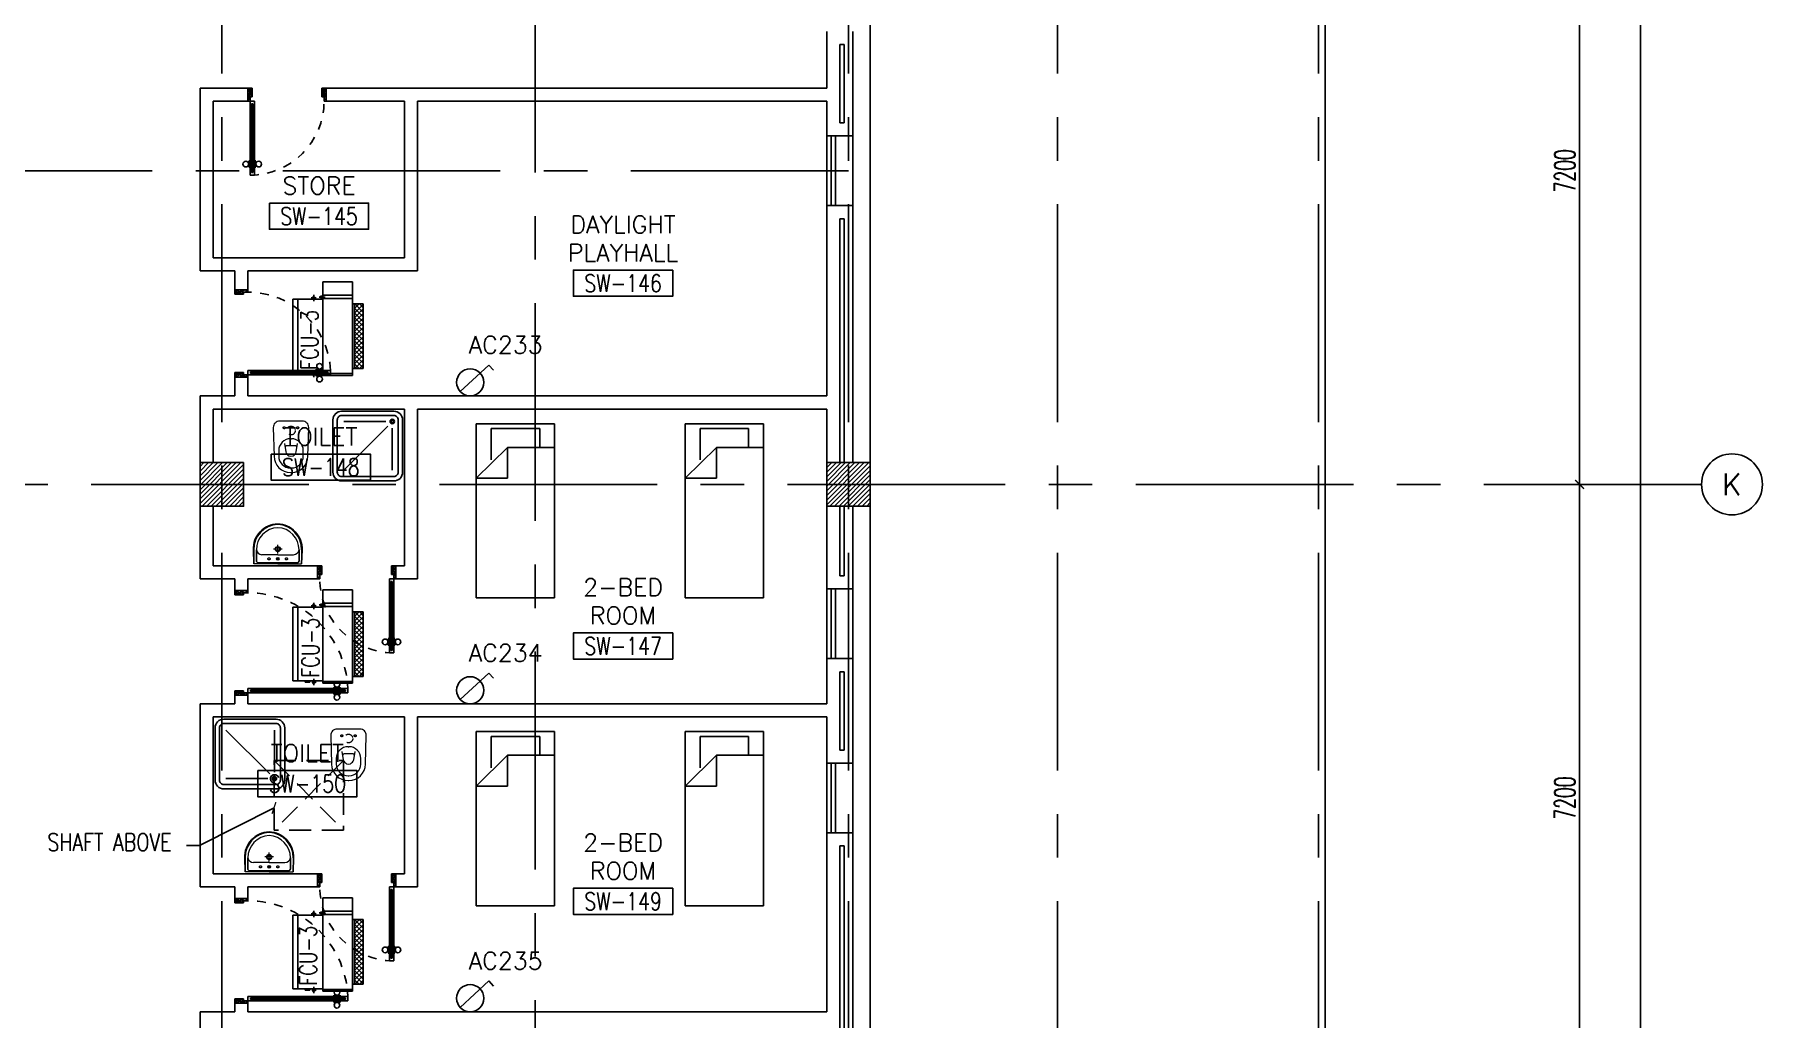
# Model space of a CAD drawing. Extents: x -0.4 to 93.5, y -1.1 to 78.4.
# Drawn here: x 73.68 to 93.53, y 44.04 to 55.33 of the extents above; entities that cross this region are included whole.
import ezdxf
from ezdxf.enums import TextEntityAlignment as Align

# ---------------------------------------------------------------- set-up
doc = ezdxf.new("R2010")
doc.units = 0
doc.header["$MEASUREMENT"] = 0
doc.header["$PDMODE"] = 34
for name, pattern in [('CENTERX2', [4, 2.5, -0.5, 0.5, -0.5]), ('DASHED', [0.75, 0.5, -0.25]), ('HIDDEN', [0.375, 0.25, -0.125]), ('HIDDEN2', [0.1875, 0.125, -0.0625])]:
    doc.linetypes.add(name, pattern=pattern)
doc.layers.get('0').update_dxf_attribs({"color": 11, "linetype": 'CONTINUOUS'})
doc.layers.get('DEFPOINTS').update_dxf_attribs({"color": 11, "linetype": 'CONTINUOUS'})
for name, color, linetype in [('AX-CR', 11, 'CONTINUOUS'), ('AX-DIM', 11, 'CONTINUOUS'), ('AX-TXT', 11, 'CONTINUOUS'), ('AXES', 11, 'CENTERX2'), ('COL', 11, 'CONTINUOUS'), ('DOOR', 11, 'CONTINUOUS'), ('E-SOCKETS', 4, 'CONTINUOUS'), ('FCU', 7, 'CONTINUOUS'), ('FIX', 11, 'CONTINUOUS'), ('FUR', 11, 'CONTINUOUS'), ('HAT', 11, 'CONTINUOUS'), ('INSUL', 11, 'CONTINUOUS'), ('PROJ-L', 11, 'CONTINUOUS'), ('RM-BOX', 11, 'CONTINUOUS'), ('RM-NAME', 11, 'CONTINUOUS'), ('RM-NO', 11, 'CONTINUOUS'), ('SHAFT', 11, 'CONTINUOUS'), ('TEXTN', 2, 'CONTINUOUS'), ('WALL', 11, 'CONTINUOUS'), ('WIN', 11, 'CONTINUOUS')]:
    doc.layers.add(name, color=color, linetype=linetype)
doc.styles.add('ROMANS', font='ROMANS.shx', dxfattribs={"width": 0.6})
doc.dimstyles.new('STANDARD in', dxfattribs={"dimtxt": 0.24, "dimasz": 0.1, "dimexe": 0.07, "dimexo": 0.05, "dimgap": 0.05, "dimtad": 1, "dimdec": 0, "dimlfac": 1000, "dimzin": 0, "dimdsep": 46, "dimtxsty": 'ROMANS', "dimblk": 'ARCHTICK', "dimcen": 0.05, "dimdle": 0.05, "dimclrd": 7, "dimclre": 7, "dimclrt": 2, "dimadec": 0, "dimazin": 0, "dimtfac": 1, "dimtdec": 0, "dimtmove": 2, "dimatfit": 3, "dimldrblk": 'ARCHTICK', "dimfxl": 0, "dimtolj": 1, "dimtzin": 0, "dimarcsym": 0})

# ---------------------------------------------------------------- blocks, each defined once
blk = doc.blocks.new('_ARCHTICK')
at = {"color": 0, "linetype": 'ByBlock', "const_width": 0.15}
blk.add_lwpolyline([(-0.5, -0.5), (0.5, 0.5)], dxfattribs=at)
blk = doc.blocks.new('*D160')
at = {"layer": 'AX-DIM', "color": 7, "lineweight": -2, "ltscale": 0.3}
for p, q in [((83.282, 76.348), (83.282, 77.068)), ((88.507, 40.87), (88.507, 77.068)), ((83.232, 76.998), (88.557, 76.998))]:
    blk.add_line(p, q, dxfattribs=at)
at = {"layer": 'DEFPOINTS', "color": 0, "ltscale": 0.3}
for p in [(88.507, 76.998), (83.282, 76.298), (88.507, 40.82)]:
    blk.add_point(p, dxfattribs=at)
at = {"layer": 'AX-DIM', "color": 7, "lineweight": -2, "ltscale": 0.3, "xscale": 0.1, "yscale": 0.1, "zscale": 0.1, "rotation": 180}
blk.add_blockref('_ARCHTICK', (83.282, 76.998), dxfattribs=at)
at = {"layer": 'AX-DIM', "color": 7, "lineweight": -2, "ltscale": 0.3, "xscale": 0.1, "yscale": 0.1, "zscale": 0.1}
blk.add_blockref('_ARCHTICK', (88.507, 76.998), dxfattribs=at)
at = {"layer": 'AX-DIM', "color": 2, "ltscale": 0.3, "insert": (85.895, 77.168), "char_height": 0.24, "attachment_point": 5, "style": 'ROMANS'}
blk.add_mtext('\\A1;5225', dxfattribs=at)
blk = doc.blocks.new('*D158')
at = {"layer": 'AX-DIM', "color": 7, "lineweight": -2, "ltscale": 0.3}
for p, q in [((83.332, 64.82), (92.202, 64.82)), ((92.132, 64.87), (92.132, 5.45)), ((83.332, 5.5), (92.202, 5.5))]:
    blk.add_line(p, q, dxfattribs=at)
at = {"layer": 'DEFPOINTS', "color": 0, "ltscale": 0.3}
for p in [(83.282, 64.82), (83.282, 5.5), (92.132, 5.5)]:
    blk.add_point(p, dxfattribs=at)
at = {"layer": 'AX-DIM', "color": 7, "lineweight": -2, "ltscale": 0.3, "xscale": 0.1, "yscale": 0.1, "zscale": 0.1}
for p, rotation in [((92.132, 64.82), 90), ((92.132, 5.5), 270)]:
    blk.add_blockref('_ARCHTICK', p, dxfattribs=dict(at, rotation=rotation))
at = {"layer": 'AX-DIM', "color": 2, "ltscale": 0.3, "insert": (91.962, 35.16), "char_height": 0.24, "attachment_point": 5, "rotation": 90, "style": 'ROMANS'}
blk.add_mtext('\\A1;59320', dxfattribs=at)
blk = doc.blocks.new('*X55')
at = {"color": 0}
for p, q in [((245929, 162720), (246399, 163190)), ((245929, 162773), (246345, 163190)), ((245929, 162826), (246292, 163190)), ((245929, 162879), (246239, 163190)), ((245929, 162932), (246186, 163190)), ((245929, 162985), (246133, 163190)), ((245929, 163038), (246080, 163190)), ((245929, 163091), (246027, 163190)), ((245929, 163144), (245974, 163190)), ((245952, 162690), (246429, 163167)), ((246005, 162690), (246429, 163114)), ((246058, 162690), (246429, 163061)), ((246111, 162690), (246429, 163008)), ((246164, 162690), (246429, 162955)), ((246217, 162690), (246429, 162902)), ((246270, 162690), (246429, 162849)), ((246323, 162690), (246429, 162796)), ((246376, 162690), (246429, 162742))]:
    blk.add_line(p, q, dxfattribs=at)
blk = doc.blocks.new('COL50')
at = {"layer": 'COL'}
blk.add_lwpolyline([(-250, 250), (-250, -250), (250, -250), (250, 250)], close=True, dxfattribs=at)
blk = doc.blocks.new('*X56')
at = {"color": 0}
for p, q in [((253129, 162707), (253611, 163190)), ((253129, 162760), (253558, 163190)), ((253129, 162813), (253505, 163190)), ((253129, 162866), (253452, 163190)), ((253129, 162919), (253399, 163190)), ((253129, 162972), (253346, 163190)), ((253129, 163025), (253293, 163190)), ((253129, 163079), (253240, 163190)), ((253129, 163132), (253187, 163190)), ((253164, 162690), (253629, 163154)), ((253217, 162690), (253629, 163101)), ((253270, 162690), (253629, 163048)), ((253323, 162690), (253629, 162995)), ((253376, 162690), (253629, 162942)), ((253429, 162690), (253629, 162889)), ((253482, 162690), (253629, 162836)), ((253535, 162690), (253629, 162783)), ((253588, 162690), (253629, 162730))]:
    blk.add_line(p, q, dxfattribs=at)
blk = doc.blocks.new('*D146')
at = {"layer": 'AX-DIM', "color": 7, "lineweight": -2, "ltscale": 0.3}
for p, q in [((91.082, 57.37), (91.502, 57.37)), ((91.432, 57.42), (91.432, 50.12)), ((91.082, 50.17), (91.502, 50.17))]:
    blk.add_line(p, q, dxfattribs=at)
at = {"layer": 'DEFPOINTS', "color": 0, "ltscale": 0.3}
for p in [(91.032, 57.37), (91.032, 50.17), (91.432, 50.17)]:
    blk.add_point(p, dxfattribs=at)
at = {"layer": 'AX-DIM', "color": 7, "lineweight": -2, "ltscale": 0.3, "xscale": 0.1, "yscale": 0.1, "zscale": 0.1}
for p, rotation in [((91.432, 57.37), 90), ((91.432, 50.17), 270)]:
    blk.add_blockref('_ARCHTICK', p, dxfattribs=dict(at, rotation=rotation))
at = {"layer": 'AX-DIM', "color": 2, "ltscale": 0.3, "insert": (91.262, 53.77), "char_height": 0.24, "attachment_point": 5, "rotation": 90, "style": 'ROMANS'}
blk.add_mtext('\\A1;7200', dxfattribs=at)
blk = doc.blocks.new('AXR')
at = {"layer": 'AX-CR'}
blk.add_circle((350, 0), 350, dxfattribs=at)
at = {"layer": 'AX-TXT', "style": 'ROMANS'}
blk.add_attdef('AX', text='', height=250, dxfattribs=at).set_placement((350, 0), align=Align.MIDDLE)
blk = doc.blocks.new('*D145')
at = {"layer": 'AX-DIM', "color": 7, "lineweight": -2, "ltscale": 0.3}
for p, q in [((91.082, 50.17), (91.502, 50.17)), ((91.432, 50.22), (91.432, 42.92)), ((91.082, 42.97), (91.502, 42.97))]:
    blk.add_line(p, q, dxfattribs=at)
at = {"layer": 'DEFPOINTS', "color": 0, "ltscale": 0.3}
for p in [(91.032, 50.17), (91.032, 42.97), (91.432, 42.97)]:
    blk.add_point(p, dxfattribs=at)
at = {"layer": 'AX-DIM', "color": 7, "lineweight": -2, "ltscale": 0.3, "xscale": 0.1, "yscale": 0.1, "zscale": 0.1}
for p, rotation in [((91.432, 50.17), 90), ((91.432, 42.97), 270)]:
    blk.add_blockref('_ARCHTICK', p, dxfattribs=dict(at, rotation=rotation))
at = {"layer": 'AX-DIM', "color": 2, "ltscale": 0.3, "insert": (91.262, 46.57), "char_height": 0.24, "attachment_point": 5, "rotation": 90, "style": 'ROMANS'}
blk.add_mtext('\\A1;7200', dxfattribs=at)
blk = doc.blocks.new('DOOR90')
at = {"layer": 'DOOR', "color": 0, "linetype": 'ByBlock'}
for p, q in [((-150, 0), (-150, -25)), ((-150, 0), (0, 0)), ((0, -50), (0, 0)), ((-1000, -25), (-1000, -75)), ((-1000, -75), (-1000, -25)), ((-950, -25), (-1000, -25)), ((-950, -75), (-1000, -75)), ((-970, -42), (-970, -58)), ((-950, -42), (-970, -42)), ((-950, -58), (-970, -58)), ((-950, -25), (-950, -42)), ((-950, -58), (-950, -75)), ((-918, -25), (-918, -18)), ((-828, -18), (-918, -18)), ((-918, -75), (-918, -82)), ((-828, -82), (-918, -82)), ((-905, -18), (-905, -9)), ((-905, -9), (-840, -9)), ((-905, -18), (-840, -18)), ((-905, -82), (-905, -91)), ((-905, -82), (-840, -82)), ((-905, -91), (-840, -91)), ((-840, -18), (-840, -9)), ((-840, -82), (-840, -91)), ((-828, -25), (-828, -18)), ((-828, -75), (-828, -82)), ((-200, -42), (-200, -25)), ((-200, -25), (-150, -25)), ((-180, -42), (-200, -42)), ((-200, -75), (-200, -58)), ((-200, -58), (-180, -58)), ((-150, -75), (-200, -75)), ((-180, -58), (-180, -42)), ((-150, -75), (-150, -25)), ((-150, -25), (-100, -25)), ((-100, -25), (-100, -50)), ((-100, -50), (0, -50)), ((-150, -900), (-150, -875)), ((-150, -875), (-100, -875)), ((0, -900), (-150, -900)), ((-150, -900), (0, -900)), ((-100, -850), (0, -850)), ((-100, -875), (-100, -850)), ((0, -850), (0, -900))]:
    blk.add_line(p, q, dxfattribs=at)
at = {"layer": 'DOOR', "color": 9, "linetype": 'ByBlock'}
for p, q in [((0, -50), (-114, 0)), ((0, -50), (-40, 0)), ((0, -50), (-100, -37)), ((0, -850), (-114, -900)), ((0, -850), (-100, -863)), ((0, -850), (-40, -900))]:
    blk.add_line(p, q, dxfattribs=at)
at = {"layer": 'DOOR', "linetype": 'ByBlock'}
for p, q in [((-200, -25), (-950, -25)), ((-200, -42), (-950, -42)), ((-200, -58), (-950, -58)), ((-950, -75), (-200, -75))]:
    blk.add_line(p, q, dxfattribs=at)
at = {"layer": 'DOOR', "color": 0, "linetype": 'ByBlock'}
for centre in [(-873, 24), (-873, -124)]:
    blk.add_circle(centre, 32.4, dxfattribs=at)
at = {"layer": 'DOOR', "color": 9, "linetype": 'ByBlock'}
for centre, radius, start, end in [((0, -50), 154, 161.1053, 166.2858), ((0, -50), 134, 158.1598, 169.28), ((0, -50), 94.4, 148.0182, 180), ((0, -50), 74.4, 137.7764, 180), ((0, -50), 114, 154.0838, 167.3774), ((0, -50), 54.4, 113.2074, 180), ((0, -50), 34.4, 90, 180), ((0, -50), 14.4, 90, 180), ((0, -850), 154, 193.7142, 198.8947), ((0, -850), 134, 190.72, 201.8402), ((0, -850), 94.4, 180, 211.9818), ((0, -850), 74.4, 180, 222.2236), ((0, -850), 54.4, 180, 246.7926), ((0, -850), 34.4, 180, 270), ((0, -850), 14.4, 180, 270)]:
    blk.add_arc(centre, radius, start, end, dxfattribs=at)
at = {"layer": 'DOOR', "linetype": 'HIDDEN', "ltscale": 0.5}
blk.add_arc((-150, -25), 850, 180, 270, dxfattribs=at)
blk = doc.blocks.new('DOOR100')
at = {"layer": 'DOOR', "color": 0, "linetype": 'ByBlock'}
for p, q in [((-82, 1205), (-91, 1205)), ((-91, 1205), (-91, 1140)), ((-75, 1218), (-82, 1218)), ((-82, 1128), (-82, 1218)), ((-82, 1205), (-82, 1140)), ((-25, 1300), (-75, 1300)), ((-75, 1300), (-25, 1300)), ((-75, 1250), (-75, 1300)), ((-58, 1250), (-75, 1250)), ((-42, 1270), (-58, 1270)), ((-58, 1250), (-58, 1270)), ((-42, 1250), (-42, 1270)), ((-25, 1250), (-42, 1250)), ((-25, 1250), (-25, 1300)), ((-25, 1218), (-18, 1218)), ((-18, 1128), (-18, 1218)), ((-18, 1205), (-9, 1205)), ((-18, 1205), (-18, 1140)), ((-9, 1205), (-9, 1140)), ((-82, 1140), (-91, 1140)), ((-75, 1128), (-82, 1128)), ((-25, 1128), (-18, 1128)), ((-18, 1140), (-9, 1140)), ((-75, 200), (-58, 200)), ((-75, 150), (-75, 200)), ((-58, 200), (-58, 180)), ((-42, 200), (-25, 200)), ((-42, 180), (-42, 200)), ((-25, 200), (-25, 150)), ((-1200, 0), (-1200, 150)), ((-1200, 150), (-1175, 150)), ((-1200, 150), (-1200, 0)), ((-1150, 0), (-1200, 0)), ((-1175, 150), (-1175, 100)), ((-1175, 100), (-1150, 100)), ((-1150, 100), (-1150, 0)), ((-75, 150), (-25, 150)), ((-58, 180), (-42, 180)), ((-50, 100), (-50, 0)), ((-25, 100), (-50, 100)), ((-50, 0), (0, 0)), ((0, 150), (-25, 150)), ((-25, 150), (-25, 100)), ((0, 150), (0, 0))]:
    blk.add_line(p, q, dxfattribs=at)
at = {"layer": 'DOOR', "linetype": 'ByBlock'}
for p, q in [((-75, 1250), (-75, 200)), ((-58, 200), (-58, 1250)), ((-42, 200), (-42, 1250)), ((-25, 200), (-25, 1250)), ((0, 0), (0, 150))]:
    blk.add_line(p, q, dxfattribs=at)
at = {"layer": 'DOOR', "color": 9, "linetype": 'ByBlock'}
for p, q in [((-1150, 0), (-1200, 114)), ((-1150, 0), (-1200, 40)), ((-1150, 0), (-1163, 100)), ((-50, 0), (0, 114)), ((-50, 0), (-37, 100)), ((-50, 0), (0, 40))]:
    blk.add_line(p, q, dxfattribs=at)
at = {"layer": 'DOOR', "color": 0, "linetype": 'ByBlock'}
for centre in [(-124, 1173), (24, 1173)]:
    blk.add_circle(centre, 32.4, dxfattribs=at)
at = {"layer": 'DOOR', "linetype": 'HIDDEN', "ltscale": 0.5}
blk.add_arc((-25, 150), 1150, 90, 180.0001, dxfattribs=at)
at = {"layer": 'DOOR', "color": 9, "linetype": 'ByBlock'}
for centre, radius, start, end in [((-1150, 0), 154, 103.7142, 108.8947), ((-1150, 0), 134, 100.72, 111.8402), ((-1150, 0), 94.4, 90, 121.9818), ((-1150, 0), 74.4, 90, 132.2236), ((-1150, 0), 54.4, 90, 156.7926), ((-1150, 0), 34.4, 90, 180), ((-1150, 0), 14.4, 90, 180), ((-50, 0), 94.4, 58.0182, 90), ((-50, 0), 74.4, 47.7764, 90), ((-50, 0), 54.4, 23.2074, 90), ((-50, 0), 34.4, 0, 90), ((-50, 0), 14.4, 0, 90), ((-50, 0), 134, 68.1598, 79.28), ((-50, 0), 114, 64.0838, 77.3774), ((-50, 0), 154, 71.1053, 76.2858)]:
    blk.add_arc(centre, radius, start, end, dxfattribs=at)
blk = doc.blocks.new('RM1')
at = {"layer": 'RM-BOX'}
blk.add_lwpolyline([(570, -200), (-570, -200), (-570, -500), (570, -500)], close=True, dxfattribs=at)
at = {"layer": 'RM-NAME', "style": 'ROMANS'}
for tag, p in [('ROOMNAME1', (0, 324)), ('ROOMNAME2', (0, 0))]:
    blk.add_attdef(tag, text='', height=200, dxfattribs=at).set_placement(p, align=Align.MIDDLE)
at = {"layer": 'RM-NO', "style": 'ROMANS', "width": 0.8}
blk.add_attdef('ROOMNO', text='', height=200, dxfattribs=at).set_placement((0, -350), align=Align.MIDDLE)
blk = doc.blocks.new('DOOR-10')
at = {"layer": 'DOOR', "color": 0, "linetype": 'ByBlock'}
for p, q in [((-83, 1005), (-92, 1005)), ((-92, 1005), (-92, 940)), ((-76, 1018), (-83, 1018)), ((-83, 928), (-83, 1018)), ((-83, 1005), (-83, 940)), ((-26, 1100), (-76, 1100)), ((-76, 1100), (-26, 1100)), ((-76, 1050), (-76, 1100)), ((-59, 1050), (-76, 1050)), ((-43, 1070), (-59, 1070)), ((-59, 1050), (-59, 1070)), ((-43, 1050), (-43, 1070)), ((-26, 1050), (-43, 1050)), ((-26, 1050), (-26, 1100)), ((-26, 1018), (-18, 1018)), ((-18, 928), (-18, 1018)), ((-18, 1005), (-9, 1005)), ((-18, 1005), (-18, 940)), ((-9, 1005), (-9, 940)), ((-83, 940), (-92, 940)), ((-76, 928), (-83, 928)), ((-26, 928), (-18, 928)), ((-18, 940), (-9, 940)), ((-76, 200), (-59, 200)), ((-76, 150), (-76, 200)), ((-59, 200), (-59, 180)), ((-43, 200), (-26, 200)), ((-43, 180), (-43, 200)), ((-26, 200), (-26, 150)), ((-1001, 0), (-1001, 150)), ((-1001, 150), (-976, 150)), ((-1001, 150), (-1001, 0)), ((-951, 0), (-1001, 0)), ((-976, 150), (-976, 100)), ((-976, 100), (-951, 100)), ((-951, 100), (-951, 0)), ((-76, 150), (-26, 150)), ((-59, 180), (-43, 180)), ((-51, 100), (-51, 0)), ((-26, 100), (-51, 100)), ((-51, 0), (-1, 0)), ((-1, 150), (-26, 150)), ((-26, 150), (-26, 100))]:
    blk.add_line(p, q, dxfattribs=at)
at = {"layer": 'DOOR', "linetype": 'ByBlock'}
for p, q in [((-76, 1050), (-76, 200)), ((-59, 200), (-59, 1050)), ((-43, 200), (-43, 1050)), ((-26, 200), (-26, 1050))]:
    blk.add_line(p, q, dxfattribs=at)
at = {"layer": 'DOOR', "color": 9, "linetype": 'ByBlock'}
for p, q in [((-951, 0), (-1001, 114)), ((-951, 0), (-1001, 40)), ((-951, 0), (-964, 100)), ((-51, 0), (-1, 114)), ((-51, 0), (-37, 100)), ((-51, 0), (-1, 40)), ((-1, 0), (-1, 150))]:
    blk.add_line(p, q, dxfattribs=at)
at = {"layer": 'DOOR', "color": 0, "linetype": 'ByBlock'}
for centre in [(-124, 973), (23, 973)]:
    blk.add_circle(centre, 32.4, dxfattribs=at)
at = {"layer": 'DOOR', "linetype": 'HIDDEN', "ltscale": 0.5}
blk.add_arc((-23, 149), 952, 93.1482, 179.9482, dxfattribs=at)
at = {"layer": 'DOOR', "color": 9, "linetype": 'ByBlock'}
for centre, radius, start, end in [((-951, 0), 154, 103.7142, 108.8947), ((-951, 0), 134, 100.72, 111.8402), ((-951, 0), 94.4, 90, 121.9818), ((-951, 0), 74.4, 90, 132.2236), ((-951, 0), 54.4, 90, 156.7926), ((-951, 0), 34.4, 90, 180), ((-951, 0), 14.4, 90, 180), ((-51, 0), 94.4, 58.0182, 90), ((-51, 0), 74.4, 47.7764, 90), ((-51, 0), 54.4, 23.2074, 90), ((-51, 0), 34.4, 0, 90), ((-51, 0), 14.4, 0, 90), ((-51, 0), 134, 68.1598, 79.28), ((-51, 0), 114, 64.0838, 77.3774), ((-51, 0), 154, 71.1053, 76.2858)]:
    blk.add_arc(centre, radius, start, end, dxfattribs=at)
blk = doc.blocks.new('LAV1')
at = {"layer": 'FIX', "linetype": 'ByBlock', "ltscale": 0.3}
for p, q in [((-280, 210), (-275, 50)), ((-245, 210), (-245, 85)), ((245, 210), (245, 85)), ((280, 210), (275, 50)), ((0, 60), (-220, 60)), ((0, 60), (220, 60))]:
    blk.add_line(p, q, dxfattribs=at)
at = {"layer": 'FIX', "linetype": 'Continuous', "lineweight": 20}
for p, q in [((-275, 210), (-275, 50)), ((275, 210), (275, 50)), ((0, 50), (-275, 50)), ((0, 50), (-252, 50)), ((0, 155), (-181, 155)), ((0, 155), (181, 155)), ((0, 50), (252, 50)), ((0, 50), (275, 50))]:
    blk.add_line(p, q, dxfattribs=at)
at = {"layer": 'FIX', "linetype": 'DASHED', "lineweight": 20, "ltscale": 0.05}
for p, q in [((50, 220), (-50, 220)), ((0, 170), (0, 270)), ((0, 170), (0, 270))]:
    blk.add_line(p, q, dxfattribs=at)
at = {"layer": 'FIX', "lineweight": 20}
for p, q in [((16, 107), (-15, 107)), ((0, 92), (0, 123))]:
    blk.add_line(p, q, dxfattribs=at)
for centre, radius in [((0, 220), 29.5), ((0, 220), 22.5), ((0, 107), 15.5)]:
    blk.add_circle(centre, radius, dxfattribs=at)
at = {"layer": 'FIX', "linetype": 'HIDDEN', "lineweight": 20, "ltscale": 0.05}
for centre in [(-100, 107), (100, 107)]:
    blk.add_circle(centre, 12.4, dxfattribs=at)
at = {"layer": 'FIX', "linetype": 'ByBlock', "ltscale": 0.3}
for centre, radius, start, end in [((7, 220), 287, 91.3776, 182.0064), ((-7, 220), 287, 357.9936, 88.6224), ((-220, 85), 24.9, 179.7021, 269.9486), ((220, 85), 24.9, 270.0514, 0.2979)]:
    blk.add_arc(centre, radius, start, end, dxfattribs=at)
at = {"layer": 'FIX', "linetype": 'Continuous', "lineweight": 20}
for centre, radius, start, end in [((8, 217), 283, 91.6988, 181.351), ((8, 212), 253, 91.7328, 180.4884), ((-8, 217), 283, 358.649, 88.3012), ((-8, 212), 253, 359.5116, 88.2672), ((-179, 222), 66.9, 190.2006, 268.0786), ((179, 222), 66.9, 271.9214, 349.7994)]:
    blk.add_arc(centre, radius, start, end, dxfattribs=at)
blk = doc.blocks.new('SHR1')
at = {"layer": 'FIX'}
for p, q in [((-196, 196), (-700, 700)), ((-143, 218), (-143, 700)), ((-218, 143), (-700, 143))]:
    blk.add_line(p, q, dxfattribs=at)
for points in [[(-825, 125), (-825, 725, -0.414214), (-725, 825), (-125, 825, -0.414214), (-25, 725), (-25, 125, -0.414214), (-125, 25), (-725, 25, -0.414214)], [(-775, 125), (-775, 725, -0.414214), (-725, 775), (-125, 775, -0.414214), (-75, 725), (-75, 125, -0.414214), (-125, 75), (-725, 75, -0.414214)]]:
    blk.add_lwpolyline(points, format="xyb", close=True, dxfattribs=at)
for radius in [25, 15]:
    blk.add_circle((-143, 143), radius, dxfattribs=at)
blk = doc.blocks.new('WC1')
at = {"layer": 'FIX', "lineweight": 20}
for p, q in [((-210, 204), (-538, 194)), ((-727, 5), (-727, -5)), ((-674, 5), (-674, -5)), ((-534, 24), (-540, 0)), ((-540, 0), (-534, -24)), ((-475, 141), (-538, 141)), ((-395, 76), (-490, 60)), ((-339, 5), (-339, -5)), ((-538, -141), (-475, -141)), ((-538, -194), (-210, -204)), ((-490, -60), (-395, -76))]:
    blk.add_line(p, q, dxfattribs=at)
at = {"layer": 'FIX', "linetype": 'Continuous', "lineweight": 20}
blk.add_line((-420, -47), (-420, 45), dxfattribs=at)
at = {"layer": 'FIX', "lineweight": 20}
blk.add_lwpolyline([(-213, -204), (-210, -204, 0.414214), (-137, -131), (-137, 0), (-137, 131, 0.414214), (-210, 204)], format="xyb", dxfattribs=at)
at = {"layer": 'FIX', "linetype": 'HIDDEN2', "lineweight": 20, "ltscale": 0.3}
blk.add_circle((-245, 0), 49.8, dxfattribs=at)
at = {"layer": 'FIX', "linetype": 'HIDDEN', "lineweight": 20, "ltscale": 0.05}
for centre in [(-213, 78), (-213, -77)]:
    blk.add_circle(centre, 11.6, dxfattribs=at)
at = {"layer": 'FIX', "lineweight": 20}
for centre, radius, start, end in [((-538, 5), 189, 90, 180), ((-538, 5), 136, 90, 180), ((-473, -7), 68.2, 128.9242, 152.8468), ((-464, -18), 82, 108.496, 128.9242), ((-475, 5), 136, 360, 90), ((-538, -5), 189, 180, 270), ((-538, -5), 136, 180, 270), ((-473, 7), 68.2, 207.1532, 231.0758), ((-464, 18), 82, 231.0758, 251.504), ((-475, -5), 136, 270, 0)]:
    blk.add_arc(centre, radius, start, end, dxfattribs=at)
at = {"layer": 'FIX', "linetype": 'Continuous', "lineweight": 20}
for centre, start, end in [((-443, 46), 357.6662, 91.6121), ((-442, -46), 268.3879, 2.3338)]:
    blk.add_arc(centre, 22.3, start, end, dxfattribs=at)
blk = doc.blocks.new('*X166')
at = {"color": 0}
for p, q in [((16890, -2467), (16943, -2414)), ((16890, -2520), (16990, -2420)), ((16990, -2565), (16890, -2465)), ((16890, -2573), (16990, -2473)), ((16990, -2619), (16890, -2519)), ((16890, -2626), (16990, -2526)), ((16990, -2672), (16890, -2572)), ((16890, -2679), (16990, -2579)), ((16990, -2512), (16892, -2414)), ((16990, -2459), (16945, -2414)), ((16990, -2725), (16890, -2625)), ((16890, -2732), (16990, -2632)), ((16990, -2778), (16890, -2678)), ((16890, -2785), (16990, -2685)), ((16990, -2831), (16890, -2731)), ((16890, -2838), (16990, -2738)), ((16990, -2884), (16890, -2784)), ((16890, -2891), (16990, -2791)), ((16990, -2937), (16890, -2837)), ((16890, -2944), (16990, -2844)), ((16990, -2990), (16890, -2890)), ((16890, -2997), (16990, -2897)), ((16990, -3043), (16890, -2943)), ((16890, -3050), (16990, -2950)), ((16990, -3096), (16890, -2996)), ((16890, -3103), (16990, -3003)), ((16990, -3149), (16890, -3049)), ((16944, -3155), (16890, -3102)), ((16892, -3155), (16990, -3056)), ((16945, -3155), (16990, -3109))]:
    blk.add_line(p, q, dxfattribs=at)
blk = doc.blocks.new('WHE06')
at = {"color": 2}
for p, q in [((689, 621), (346, 621)), ((346, 621), (346, 469)), ((689, 469), (689, 621)), ((60, -422), (60, 422)), ((212, 437), (269, 437)), ((232, 452), (232, 422)), ((232, 452), (252, 452)), ((242, 472), (242, 399)), ((252, 452), (252, 422)), ((305, 448), (373, 448)), ((321, 458), (321, 438)), ((321, 458), (346, 458)), ((321, 438), (346, 438)), ((346, 430), (689, 430)), ((811, 371), (689, 371)), ((711, -371), (711, 371)), ((811, -371), (811, 371)), ((811, -371), (689, -371)), ((142, -437), (142, -422)), ((142, -437), (197, -437)), ((197, -437), (197, -422)), ((221, -437), (269, -437)), ((232, -452), (232, -422)), ((232, -452), (252, -452)), ((242, -472), (242, -399)), ((252, -452), (252, -422)), ((346, -430), (689, -430))]:
    blk.add_line(p, q, dxfattribs=at)
at = {"color": 6}
for p, q in [((0, -422), (0, 422)), ((0, 422), (346, 422)), ((346, 469), (346, -451)), ((689, 469), (346, 469)), ((689, -451), (689, 469)), ((0, -422), (346, -422)), ((346, -451), (689, -451))]:
    blk.add_line(p, q, dxfattribs=at)
at = {"color": 2}
blk.add_blockref('*X166', (-16179, 2784), dxfattribs=at)

msp = doc.modelspace()

# ---------------------------------------------------------------- linework, layer by layer
at = {"layer": 'AXES'}
for p, q in [((75.8324, -1.1143), (75.8324, 77.6984)), ((83.0324, -1.1143), (83.0324, 77.6984)), ((85.4324, -1.1143), (85.4324, 77.6984)), ((88.4324, -1.1143), (88.4324, 77.6984)), ((79.4324, 5.75), (79.4324, 64.52)), ((83.0324, 53.77), (40.7424, 53.77)), ((92.8324, 50.17), (40.7424, 50.17))]:
    msp.add_line(p, q, dxfattribs=at)
at = {"layer": 'E-SOCKETS'}
for p, q in [((78.572, 51.2348), (78.8999, 51.54)), ((78.8999, 51.54), (78.9543, 51.4814)), ((78.572, 47.6998), (78.8999, 48.005)), ((78.8999, 48.005), (78.9543, 47.9464)), ((78.572, 44.1648), (78.8999, 44.47)), ((78.8999, 44.47), (78.9543, 44.4114))]:
    msp.add_line(p, q, dxfattribs=at)
for centre in [(78.6864, 51.3412), (78.6864, 47.8062), (78.6864, 44.2712)]:
    msp.add_circle(centre, 0.1562, dxfattribs=at)
at = {"layer": 'FUR'}
for p, q in [((78.7555, 50.8668), (78.7555, 48.8668)), ((79.6555, 50.8668), (78.7555, 50.8668)), ((79.6555, 48.8668), (79.6555, 50.8668)), ((81.1543, 50.8668), (81.1543, 48.8668)), ((82.0543, 50.8668), (81.1543, 50.8668)), ((82.0543, 48.8668), (82.0543, 50.8668)), ((78.9277, 50.8113), (78.9277, 50.4516)), ((79.4856, 50.8113), (78.9277, 50.8113)), ((79.4856, 50.5952), (79.4856, 50.8113)), ((81.3265, 50.8113), (81.3265, 50.4516)), ((81.8844, 50.8113), (81.3265, 50.8113)), ((81.8844, 50.5952), (81.8844, 50.8113)), ((79.1166, 50.5952), (78.7555, 50.2417)), ((79.1166, 50.5952), (79.1166, 50.2417)), ((79.6555, 50.5952), (79.1166, 50.5952)), ((81.5155, 50.5952), (81.1543, 50.2417)), ((81.5155, 50.5952), (81.5155, 50.2417)), ((82.0543, 50.5952), (81.5155, 50.5952)), ((78.7555, 50.2417), (79.1166, 50.2417)), ((81.1543, 50.2417), (81.5155, 50.2417)), ((78.7555, 48.8668), (79.6555, 48.8668)), ((81.1543, 48.8668), (82.0543, 48.8668)), ((78.7555, 47.3318), (78.7555, 45.3318)), ((79.6555, 47.3318), (78.7555, 47.3318)), ((78.9277, 47.2763), (78.9277, 46.9166)), ((79.4856, 47.2763), (78.9277, 47.2763)), ((79.4856, 47.0602), (79.4856, 47.2763)), ((79.6555, 45.3318), (79.6555, 47.3318)), ((81.1543, 47.3318), (81.1543, 45.3318)), ((82.0543, 47.3318), (81.1543, 47.3318)), ((81.3265, 47.2763), (81.3265, 46.9166)), ((81.8844, 47.2763), (81.3265, 47.2763)), ((81.8844, 47.0602), (81.8844, 47.2763)), ((82.0543, 45.3318), (82.0543, 47.3318)), ((79.1166, 47.0602), (78.7555, 46.7067)), ((79.1166, 47.0602), (79.1166, 46.7067)), ((79.6555, 47.0602), (79.1166, 47.0602)), ((81.5155, 47.0602), (81.1543, 46.7067)), ((81.5155, 47.0602), (81.5155, 46.7067)), ((82.0543, 47.0602), (81.5155, 47.0602)), ((78.7555, 46.7067), (79.1166, 46.7067)), ((81.1543, 46.7067), (81.5155, 46.7067)), ((78.7555, 45.3318), (79.6555, 45.3318)), ((81.1543, 45.3318), (82.0543, 45.3318))]:
    msp.add_line(p, q, dxfattribs=at)
at = {"layer": 'INSUL'}
for p, q in [((82.9324, 55.2196), (82.9324, 54.32)), ((82.9324, 55.2196), (82.9824, 55.2196)), ((82.9824, 55.2196), (82.9824, 54.32)), ((82.9324, 54.32), (82.9824, 54.32)), ((82.9324, 53.22), (82.9824, 53.22)), ((82.9324, 53.22), (82.9324, 50.42)), ((82.9824, 53.22), (82.9824, 50.42)), ((82.9324, 49.92), (82.9324, 49.12)), ((82.9824, 49.92), (82.9824, 49.12)), ((82.9824, 49.12), (82.9324, 49.12)), ((82.9324, 48.02), (82.9324, 47.12)), ((82.9824, 48.02), (82.9324, 48.02)), ((82.9824, 48.02), (82.9824, 47.12)), ((82.9824, 47.12), (82.9324, 47.12)), ((82.9324, 43.22), (82.9324, 46.02)), ((82.9824, 46.02), (82.9324, 46.02)), ((82.9824, 43.22), (82.9824, 46.02))]:
    msp.add_line(p, q, dxfattribs=at)
at = {"layer": 'PROJ-L'}
for p, q in [((83.2824, 50.42), (83.2824, 57.12)), ((83.2824, 43.22), (83.2824, 49.92))]:
    msp.add_line(p, q, dxfattribs=at)
at = {"layer": 'SHAFT', "linetype": 'HIDDEN'}
for p, q in [((76.4324, 47), (77.2324, 46.2)), ((77.2324, 47), (76.4324, 46.2))]:
    msp.add_line(p, q, dxfattribs=at)
msp.add_lwpolyline([(76.4324, 47), (77.2324, 47), (77.2324, 46.2), (76.4324, 46.2)], close=True, dxfattribs=at)
at = {"layer": 'WALL'}
for p, q in [((82.7824, 55.3696), (82.7824, 54.72)), ((83.0824, 55.3696), (83.0824, 54.17)), ((76.1324, 54.72), (75.5824, 54.72)), ((82.7824, 54.72), (77.0324, 54.72)), ((76.1324, 54.57), (75.7324, 54.57)), ((77.9324, 54.57), (77.0324, 54.57)), ((82.7824, 54.57), (78.0824, 54.57)), ((82.7824, 54.57), (82.7824, 54.17)), ((83.0824, 54.17), (82.7824, 54.17)), ((83.0824, 53.37), (82.7824, 53.37)), ((83.0324, 53.37), (82.7824, 53.37)), ((83.0824, 53.37), (82.7824, 53.37)), ((82.7824, 53.37), (82.7824, 51.185)), ((83.0824, 53.37), (82.9824, 53.37)), ((83.0824, 53.37), (83.0324, 53.37)), ((83.0824, 53.37), (83.0824, 50.42)), ((75.9824, 52.62), (75.5824, 52.62)), ((77.9324, 52.77), (75.7324, 52.77)), ((78.0824, 52.62), (76.1324, 52.62)), ((75.9824, 51.185), (75.5824, 51.185)), ((77.9324, 51.035), (75.7324, 51.035)), ((82.7824, 51.185), (76.1324, 51.185)), ((82.7824, 51.035), (78.0824, 51.035)), ((82.7824, 51.035), (82.7824, 50.42)), ((82.7824, 49.92), (82.7824, 48.97)), ((83.0824, 49.92), (83.0824, 48.97)), ((76.9324, 49.235), (75.7324, 49.235)), ((77.9324, 49.235), (77.8324, 49.235)), ((75.9824, 49.085), (75.5824, 49.085)), ((76.9324, 49.085), (76.1324, 49.085)), ((78.0824, 49.085), (77.8324, 49.085)), ((83.0824, 48.97), (82.7824, 48.97)), ((82.7824, 48.17), (82.7824, 47.65)), ((83.0824, 48.17), (82.7824, 48.17)), ((83.0824, 48.17), (83.0824, 46.97)), ((75.9824, 47.65), (75.5824, 47.65)), ((82.7824, 47.65), (76.1324, 47.65)), ((77.9324, 47.5), (75.7324, 47.5)), ((82.7824, 47.5), (78.0824, 47.5)), ((82.7824, 47.5), (82.7824, 46.97)), ((83.0824, 46.97), (82.7824, 46.97)), ((83.0824, 46.17), (82.7824, 46.17)), ((82.7824, 44.115), (82.7824, 46.17)), ((83.0824, 43.22), (83.0824, 46.17)), ((76.9324, 45.7), (75.7324, 45.7)), ((77.9324, 45.7), (77.8324, 45.7)), ((75.9824, 45.55), (75.5824, 45.55)), ((76.9324, 45.55), (76.1324, 45.55)), ((78.0824, 45.55), (77.8324, 45.55)), ((75.9824, 44.115), (75.5824, 44.115)), ((82.7824, 44.115), (76.1324, 44.115))]:
    msp.add_line(p, q, dxfattribs=at)
at = {"layer": 'WALL', "linetype": 'ByBlock'}
for p, q in [((75.5824, 54.72), (75.5824, 52.62)), ((76.1324, 54.72), (76.1324, 54.57)), ((77.0324, 54.72), (77.0324, 54.57)), ((75.7324, 54.57), (75.7324, 52.77)), ((77.9324, 54.57), (77.9324, 52.77)), ((78.0824, 54.57), (78.0824, 52.62)), ((75.9824, 52.62), (75.9824, 52.4025)), ((76.1324, 52.62), (76.1324, 52.4025)), ((75.9824, 52.4025), (76.1324, 52.4025)), ((75.9824, 51.4025), (75.9824, 51.185)), ((75.9824, 51.4025), (76.1324, 51.4025)), ((76.1324, 51.4025), (76.1324, 51.185)), ((75.5824, 51.185), (75.5824, 49.085)), ((75.7324, 51.035), (75.7324, 50.42)), ((77.9324, 51.035), (77.9324, 49.235)), ((78.0824, 51.035), (78.0824, 49.085)), ((75.7324, 49.92), (75.7324, 49.235)), ((76.9324, 49.235), (76.9324, 49.085)), ((77.8324, 49.235), (77.8324, 49.085)), ((75.9824, 49.085), (75.9824, 48.9505)), ((76.1324, 49.085), (76.1324, 48.9505)), ((75.9824, 48.9505), (76.1324, 48.9505)), ((75.5824, 47.65), (75.5824, 45.55)), ((75.9824, 47.7505), (75.9824, 47.65)), ((75.9824, 47.7505), (76.1324, 47.7505)), ((76.1324, 47.7505), (76.1324, 47.65)), ((75.7324, 47.5), (75.7324, 45.7)), ((77.9324, 47.5), (77.9324, 45.7)), ((78.0824, 47.5), (78.0824, 45.55)), ((76.9324, 45.7), (76.9324, 45.55)), ((77.8324, 45.7), (77.8324, 45.55)), ((75.9824, 45.55), (75.9824, 45.4155)), ((76.1324, 45.55), (76.1324, 45.4155)), ((75.9824, 45.4155), (76.1324, 45.4155)), ((75.5824, 44.115), (75.5824, 43.22)), ((75.9824, 44.2155), (75.9824, 44.115)), ((75.9824, 44.2155), (76.1324, 44.2155)), ((76.1324, 44.2155), (76.1324, 44.115))]:
    msp.add_line(p, q, dxfattribs=at)
at = {"layer": 'WALL', "linetype": 'ByBlock', "ltscale": 0.3}
for points in [[(76.0824, 50.42), (75.5824, 50.42), (75.5824, 49.92), (76.0824, 49.92)], [(83.2824, 50.42), (82.7824, 50.42), (82.7824, 49.92), (83.2824, 49.92)]]:
    msp.add_lwpolyline(points, close=True, dxfattribs=at)
at = {"layer": 'WIN'}
for p, q in [((82.7824, 54.1686), (82.7824, 54.17)), ((82.7824, 53.37), (82.7824, 54.17)), ((82.8324, 53.37), (82.8324, 54.17)), ((82.8324, 53.37), (82.8324, 54.17)), ((82.8824, 53.37), (82.8824, 54.17)), ((83.0824, 54.1686), (83.0824, 54.17)), ((83.0824, 53.37), (83.0824, 54.17)), ((82.7824, 53.37), (82.7824, 53.3704)), ((83.0324, 53.37), (83.0324, 53.3704)), ((83.0824, 53.37), (83.0824, 53.3704)), ((82.7824, 48.97), (82.7824, 48.17)), ((82.8324, 48.97), (82.8324, 48.17)), ((82.8824, 48.97), (82.8824, 48.17)), ((83.0824, 48.97), (83.0824, 48.17)), ((82.7824, 46.97), (82.7824, 46.17)), ((82.8324, 46.97), (82.8324, 46.17)), ((82.8824, 46.97), (82.8824, 46.17)), ((83.0824, 46.97), (83.0824, 46.17))]:
    msp.add_line(p, q, dxfattribs=at)

# ---------------------------------------------------------------- block references
at = {"layer": 'AXES', "xscale": 0.001, "yscale": 0.001, "zscale": 0.001}
msp.add_blockref('AXR', (92.8324, 50.17), dxfattribs=at).add_auto_attribs({'AX': 'K'})
at = {"layer": 'COL', "xscale": -0.001, "yscale": 0.001, "zscale": 0.001}
for p in [(75.8324, 50.17), (83.0324, 50.17)]:
    msp.add_blockref('COL50', p, dxfattribs=at)
at = {"layer": 'DOOR', "color": 0, "linetype": 'ByBlock', "yscale": 0.001, "zscale": 0.001}
for name, p, xscale, rotation in [('DOOR90', (76.1324, 54.72), 0.001, 90), ('DOOR90', (77.8324, 49.235), -0.001, 270), ('DOOR100', (75.9824, 47.7505), 0.001, 270), ('DOOR90', (77.8324, 45.7), -0.001, 270), ('DOOR100', (75.9824, 44.2155), 0.001, 270)]:
    msp.add_blockref(name, p, dxfattribs=dict(at, xscale=xscale, rotation=rotation))
at = {"layer": 'DOOR', "color": 0, "linetype": 'ByBlock', "ltscale": 0.3, "xscale": 0.001, "yscale": 0.001, "zscale": 0.001, "rotation": 270}
msp.add_blockref('DOOR-10', (75.9824, 51.4018), dxfattribs=at)
at = {"layer": 'FCU', "linetype": 'ByBlock', "xscale": 0.0009999871253967285, "yscale": 0.001000002026557922, "zscale": 0.001}
for p in [(76.6468, 51.8727), (76.6468, 48.3377), (76.6468, 44.8027)]:
    msp.add_blockref('WHE06', p, dxfattribs=at)
at = {"layer": 'FIX', "yscale": 0.001, "zscale": 0.001}
for name, p, xscale, rotation in [('WC1', (76.6274, 51.033), 0.001, 90), ('SHR1', (77.9344, 51.035), -0.001, 180), ('SHR1', (76.5804, 46.65), -0.001, 90), ('WC1', (77.2884, 47.498), 0.001, 90)]:
    msp.add_blockref(name, p, dxfattribs=dict(at, xscale=xscale, rotation=rotation))
at = {"layer": 'FIX', "xscale": 0.001, "yscale": 0.001, "zscale": 0.001}
for p in [(76.4749, 49.208), (76.3764, 45.673)]:
    msp.add_blockref('LAV1', p, dxfattribs=at)
at = {"layer": 'HAT', "xscale": 0.001, "yscale": 0.001, "zscale": 0.001}
for name in ['*X55', '*X56']:
    msp.add_blockref(name, (-170.3462, -112.7697), dxfattribs=at)
at = {"layer": 'RM-NAME'}
ref = msp.add_blockref('RM1', (76.9494, 53.5993), dxfattribs=dict(at, xscale=-0.001, yscale=0.001, zscale=0.001))
ref.add_attrib('ROOMNO', 'SW-145', dxfattribs={"layer": 'RM-NO', "height": 0.2, "style": 'ROMANS', "width": 0.8}).set_placement((76.9494, 53.2493), align=Align.MIDDLE)
ref.add_attrib('ROOMNAME2', 'STORE', dxfattribs={"height": 0.2, "style": 'ROMANS'}).set_placement((76.9494, 53.5993), align=Align.MIDDLE)
at = {"layer": 'RM-NAME', "xscale": 0.001, "yscale": 0.001, "zscale": 0.001}
for p, values in [((80.4431, 52.8293), {'ROOMNO': 'SW-146', 'ROOMNAME2': 'PLAYHALL', 'ROOMNAME1': 'DAYLIGHT'}), ((80.4431, 48.6649), {'ROOMNO': 'SW-147', 'ROOMNAME2': 'ROOM', 'ROOMNAME1': '2-BED'}), ((80.4431, 45.734), {'ROOMNO': 'SW-149', 'ROOMNAME2': 'ROOM', 'ROOMNAME1': '2-BED'})]:
    msp.add_blockref('RM1', p, dxfattribs=at).add_auto_attribs(values)
at = {"layer": 'RM-NAME'}
ref = msp.add_blockref('RM1', (76.9707, 50.7178), dxfattribs=dict(at, xscale=-0.001, yscale=0.001, zscale=0.001))
ref.add_attrib('ROOMNO', 'SW-148', dxfattribs={"layer": 'RM-NO', "height": 0.2, "style": 'ROMANS', "width": 0.8}).set_placement((76.9707, 50.3678), align=Align.MIDDLE)
ref.add_attrib('ROOMNAME2', 'TOILET', dxfattribs={"height": 0.2, "style": 'ROMANS'}).set_placement((76.9707, 50.7178), align=Align.MIDDLE)
ref = msp.add_blockref('RM1', (76.8154, 47.0846), dxfattribs=dict(at, xscale=-0.001, yscale=0.001, zscale=0.001))
ref.add_attrib('ROOMNO', 'SW-150', dxfattribs={"layer": 'RM-NO', "height": 0.2, "style": 'ROMANS', "width": 0.8}).set_placement((76.8154, 46.7346), align=Align.MIDDLE)
ref.add_attrib('ROOMNAME2', 'TOILET', dxfattribs={"height": 0.2, "style": 'ROMANS'}).set_placement((76.8154, 47.0846), align=Align.MIDDLE)

# ---------------------------------------------------------------- texts
at = {"layer": 'E-SOCKETS', "style": 'ROMANS'}
for s, p in [('AC233', (78.6698, 51.6717)), ('AC234', (78.6698, 48.1367)), ('AC235', (78.6698, 44.6017))]:
    msp.add_text(s, height=0.2, dxfattribs=at).set_placement(p)
at = {"layer": 'SHAFT', "color": 4, "style": 'ROMANS', "width": 0.8}
msp.add_text('SHAFT ABOVE', height=0.2, dxfattribs=at).set_placement((74.542, 46.0634), align=Align.MIDDLE)
at = {"layer": 'TEXTN', "style": 'ROMANS', "width": 0.75}
for p in [(76.941, 51.4841), (76.9512, 47.9491), (76.9238, 44.4141)]:
    msp.add_text('FCU-3', height=0.2, rotation=90, dxfattribs=at).set_placement(p)

# ---------------------------------------------------------------- dimensions: what is measured, and where the dimension line sits
at = {"layer": 'AX-DIM'}
dim = msp.add_linear_dim(base=(88.5074, 76.9984), p1=(83.2824, 76.2984), p2=(88.5074, 40.82), dimstyle='STANDARD in', dxfattribs=at)
dim.commit()
dim.dimension.update_dxf_attribs({"geometry": '*D160', "text_midpoint": (85.8949, 77.1684)})
for base, p1, p2, picture, middle in [((92.1324, 5.5), (83.2824, 64.82), (83.2824, 5.5), '*D158', (91.9624, 35.16)), ((91.4324, 50.17), (91.0324, 57.37), (91.0324, 50.17), '*D146', (91.2624, 53.77)), ((91.4324, 42.97), (91.0324, 50.17), (91.0324, 42.97), '*D145', (91.2624, 46.57))]:
    dim = msp.add_linear_dim(base=base, p1=p1, p2=p2, angle=270, dimstyle='STANDARD in', dxfattribs=at)
    dim.commit()
    dim.dimension.update_dxf_attribs({"geometry": picture, "text_midpoint": middle})

# ---------------------------------------------------------------- leaders
at = {"layer": 'SHAFT', "color": 6, "linetype": 'ByBlock', "ltscale": 0.3}
msp.add_leader([(76.4324, 46.4564), (75.5762, 46.0246), (75.4285, 46.0246)], dimstyle='STANDARD in', dxfattribs=at)

doc.saveas('drawing.dxf')
